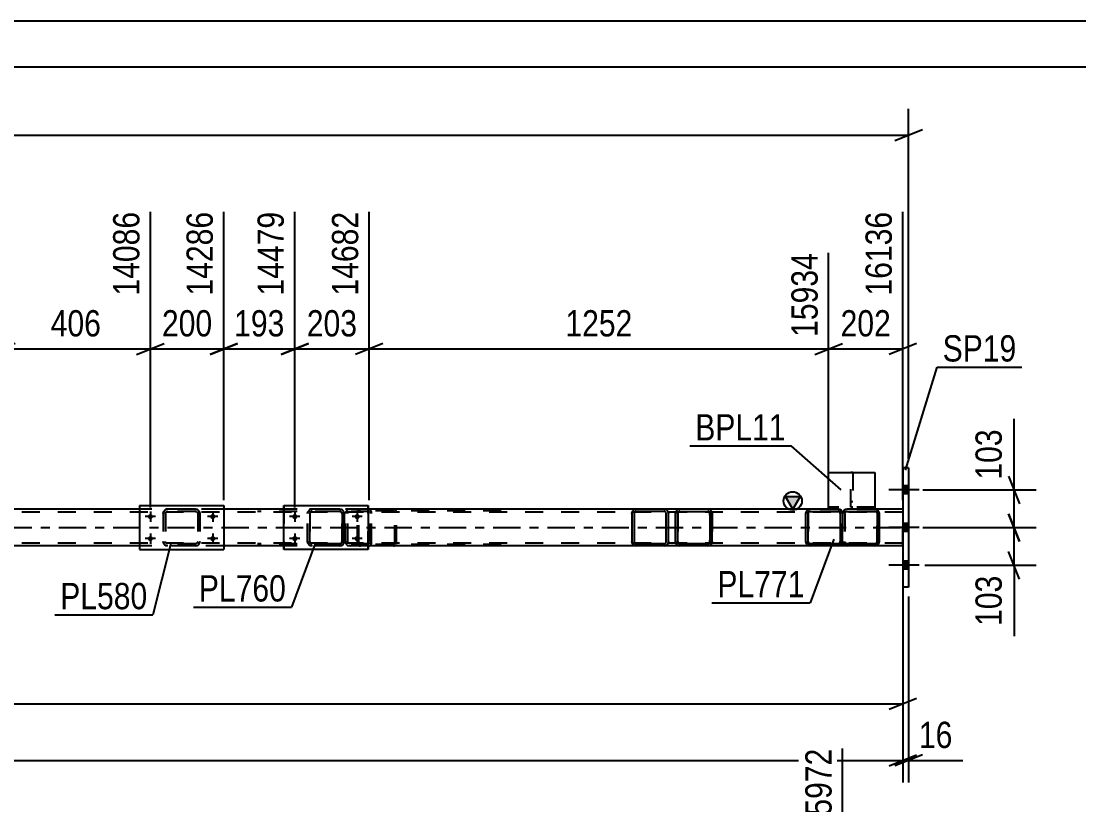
# Model space of a CAD drawing. Header units: millimetres. Extents: x -85 to 756, y -444 to 150.
# Drawn here: x 549.3 to 664.6, y 64.4 to 149.8 of the extents above; entities that cross this region are included whole.
import ezdxf

# ---------------------------------------------------------------- set-up
doc = ezdxf.new("R2010")
doc.units = ezdxf.units.MM
doc.linetypes.add('DXK_LINE_DOT2', pattern=[3.9198, 1.9599, -1.9599])
doc.linetypes.add('DXK_LINE_DOT3', pattern=[5.9187, 2.979, -0.9799, 0.9799, -0.9799])
doc.styles.add('Arial Narrow', font='ARIALN.TTF', dxfattribs={"height": 0.2})

# ---------------------------------------------------------------- blocks, each defined once
blk = doc.blocks.new('Unknown-814409655-1133')
at = {"color": 5, "linetype": 'Continuous'}
for p, q in [((756.25, 149.79), (-84.75, 149.79)), ((751.25, 144.79), (-79.75, 144.79))]:
    blk.add_line(p, q, dxfattribs=at)
blk = doc.blocks.new('Part-814409655-2564 - 2513')
at = {"color": 7, "linetype": 'DXK_LINE_DOT2'}
for p, q in [((564.83, 96.15), (564.87, 96.33)), ((564.87, 96.33), (564.83, 96.15)), ((564.83, 96.15), (564.83, 93.11)), ((565.07, 96.15), (565.09, 96.24)), ((565.07, 96.15), (565.07, 93.11)), ((565.09, 96.24), (565.14, 96.32)), ((565.13, 96.59), (565.31, 96.63)), ((565.31, 96.63), (565.13, 96.59)), ((565.14, 96.32), (565.22, 96.37)), ((565.22, 96.37), (565.31, 96.39)), ((568.35, 96.63), (565.31, 96.63)), ((568.35, 96.39), (565.31, 96.39)), ((568.35, 96.63), (568.54, 96.59)), ((568.54, 96.59), (568.35, 96.63)), ((568.35, 96.39), (568.44, 96.37)), ((568.44, 96.37), (568.52, 96.32)), ((568.52, 96.32), (568.57, 96.24)), ((568.57, 96.24), (568.59, 96.15)), ((568.59, 96.15), (568.59, 93.11)), ((568.79, 96.33), (568.83, 96.15)), ((568.83, 96.15), (568.79, 96.33)), ((568.83, 96.15), (568.83, 93.11)), ((564.87, 92.93), (564.83, 93.11)), ((564.83, 93.11), (564.87, 92.93)), ((565.09, 93.02), (565.07, 93.11)), ((565.14, 92.94), (565.09, 93.02)), ((565.31, 92.63), (565.13, 92.67)), ((565.13, 92.67), (565.31, 92.63)), ((565.22, 92.89), (565.14, 92.94)), ((565.31, 92.87), (565.22, 92.89)), ((568.35, 92.87), (565.31, 92.87)), ((568.35, 92.63), (565.31, 92.63)), ((568.44, 92.89), (568.35, 92.87)), ((568.54, 92.67), (568.35, 92.63)), ((568.35, 92.63), (568.54, 92.67)), ((568.52, 92.94), (568.44, 92.89)), ((568.57, 93.02), (568.52, 92.94)), ((568.59, 93.11), (568.57, 93.02)), ((568.83, 93.11), (568.79, 92.93)), ((568.79, 92.93), (568.83, 93.11))]:
    blk.add_line(p, q, dxfattribs=at)
at = {"color": 7, "linetype": 'DXK_LINE_DOT3'}
blk.add_line((566.83, 94.63), (566.83, 94.63), dxfattribs=at)
at = {"color": 7, "linetype": 'DXK_LINE_DOT2'}
for centre, start, end in [((565.31, 96.15), 112.5, 157.5), ((565.31, 96.15), 112.5, 157.5), ((568.35, 96.15), 22.5, 67.5), ((568.35, 96.15), 22.5, 67.5), ((565.31, 93.11), 202.5, 247.5), ((565.31, 93.11), 202.5, 247.5), ((568.35, 93.11), 292.5, 337.5), ((568.35, 93.11), 292.5, 337.5)]:
    blk.add_arc(centre, 0.48, start, end, dxfattribs=at)
blk = doc.blocks.new('Bolt-814409655-2519 - 2513')
at = {"linetype": 'Continuous'}
for points in [[(563.43, 95.55, -1), (563.43, 96.11, -1)], [(570.23, 95.55, -1), (570.23, 96.11, -1)], [(563.43, 93.15, -1), (563.43, 93.71, -1)], [(570.23, 93.15, -1), (570.23, 93.71, -1)]]:
    blk.add_hatch(color=1, dxfattribs=at).paths.add_polyline_path(points)
at = {"color": 1, "linetype": 'Continuous'}
for p, q in [((563.99, 95.83), (562.87, 95.83)), ((563.43, 96.39), (563.43, 95.27)), ((570.79, 95.83), (569.67, 95.83)), ((570.23, 96.39), (570.23, 95.27)), ((563.99, 93.43), (562.87, 93.43)), ((563.43, 93.99), (563.43, 92.87)), ((570.79, 93.43), (569.67, 93.43)), ((570.23, 93.99), (570.23, 92.87))]:
    blk.add_line(p, q, dxfattribs=at)
blk = doc.blocks.new('Bolt-814409655-2521 - 2513')
at = {"linetype": 'Continuous'}
for points in [[(578.89, 95.83), (578.9, 95.89), (578.91, 95.94), (578.94, 95.99), (578.98, 96.04), (579.03, 96.07), (579.08, 96.1), (579.14, 96.11), (579.2, 96.11), (579.26, 96.1), (579.31, 96.07), (579.36, 96.04), (579.4, 95.99), (579.43, 95.94), (579.44, 95.89), (579.45, 95.83), (579.44, 95.77), (579.43, 95.72), (579.4, 95.66), (579.36, 95.62), (579.31, 95.59), (579.26, 95.56), (579.2, 95.55), (579.14, 95.55), (579.08, 95.56), (579.03, 95.59), (578.98, 95.62), (578.94, 95.66), (578.91, 95.72), (578.9, 95.77)], [(585.69, 95.83), (585.7, 95.89), (585.71, 95.94), (585.74, 95.99), (585.78, 96.04), (585.83, 96.07), (585.88, 96.1), (585.94, 96.11), (586, 96.11), (586.06, 96.1), (586.11, 96.07), (586.16, 96.04), (586.2, 95.99), (586.23, 95.94), (586.24, 95.89), (586.25, 95.83), (586.24, 95.77), (586.23, 95.72), (586.2, 95.66), (586.16, 95.62), (586.11, 95.59), (586.06, 95.56), (586, 95.55), (585.94, 95.55), (585.88, 95.56), (585.83, 95.59), (585.78, 95.62), (585.74, 95.66), (585.71, 95.72), (585.7, 95.77)], [(578.89, 93.43), (578.9, 93.49), (578.91, 93.54), (578.94, 93.59), (578.98, 93.64), (579.03, 93.67), (579.08, 93.7), (579.14, 93.71), (579.2, 93.71), (579.26, 93.7), (579.31, 93.67), (579.36, 93.64), (579.4, 93.59), (579.43, 93.54), (579.44, 93.49), (579.45, 93.43), (579.44, 93.37), (579.43, 93.32), (579.4, 93.26), (579.36, 93.22), (579.31, 93.19), (579.26, 93.16), (579.2, 93.15), (579.14, 93.15), (579.08, 93.16), (579.03, 93.19), (578.98, 93.22), (578.94, 93.26), (578.91, 93.32), (578.9, 93.37)], [(585.69, 93.43), (585.7, 93.49), (585.71, 93.54), (585.74, 93.59), (585.78, 93.64), (585.83, 93.67), (585.88, 93.7), (585.94, 93.71), (586, 93.71), (586.06, 93.7), (586.11, 93.67), (586.16, 93.64), (586.2, 93.59), (586.23, 93.54), (586.24, 93.49), (586.25, 93.43), (586.24, 93.37), (586.23, 93.32), (586.2, 93.26), (586.16, 93.22), (586.11, 93.19), (586.06, 93.16), (586, 93.15), (585.94, 93.15), (585.88, 93.16), (585.83, 93.19), (585.78, 93.22), (585.74, 93.26), (585.71, 93.32), (585.7, 93.37)]]:
    blk.add_hatch(color=1, dxfattribs=at).paths.add_polyline_path(points)
at = {"color": 1, "linetype": 'Continuous'}
for p, q in [((579.73, 95.83), (578.61, 95.83)), ((579.17, 96.39), (579.17, 95.27)), ((586.53, 95.83), (585.41, 95.83)), ((585.97, 96.39), (585.97, 95.27)), ((579.73, 93.43), (578.61, 93.43)), ((579.17, 93.99), (579.17, 92.87)), ((586.53, 93.43), (585.41, 93.43)), ((585.97, 93.99), (585.97, 92.87))]:
    blk.add_line(p, q, dxfattribs=at)
blk = doc.blocks.new('Part-814409655-2614 - 2513')
at = {"color": 2, "linetype": 'Continuous'}
for p, q in [((635.13, 92.87), (635.13, 96.39)), ((635.13, 96.39), (635.13, 96.39)), ((635.13, 96.39), (642.65, 96.39)), ((642.65, 96.39), (642.65, 92.87)), ((635.13, 92.87), (635.13, 92.87)), ((642.65, 92.87), (635.13, 92.87))]:
    blk.add_line(p, q, dxfattribs=at)
at = {"color": 7, "linetype": 'DXK_LINE_DOT2'}
for p, q in [((635.13, 96.39), (635.13, 92.87)), ((635.13, 96.39), (635.13, 96.39)), ((642.65, 92.87), (642.65, 96.39)), ((635.13, 92.87), (635.13, 92.87))]:
    blk.add_line(p, q, dxfattribs=at)
blk = doc.blocks.new('Part-814409655-2558 - 2513')
at = {"color": 2, "linetype": 'Continuous'}
for p, q in [((615.95, 96.33), (615.91, 96.15)), ((615.91, 96.15), (615.91, 93.11)), ((616.17, 96.24), (616.15, 96.15)), ((616.15, 96.15), (616.15, 93.11)), ((616.22, 96.32), (616.17, 96.24)), ((616.39, 96.63), (616.21, 96.59)), ((616.3, 96.37), (616.22, 96.32)), ((616.39, 96.39), (616.3, 96.37)), ((619.43, 96.63), (616.39, 96.63)), ((619.43, 96.39), (616.39, 96.39)), ((619.62, 96.59), (619.43, 96.63)), ((619.52, 96.37), (619.43, 96.39)), ((619.6, 96.32), (619.52, 96.37)), ((619.65, 96.24), (619.6, 96.32)), ((619.67, 96.15), (619.65, 96.24)), ((619.67, 93.11), (619.67, 96.15)), ((619.91, 96.15), (619.88, 96.33)), ((619.91, 93.11), (619.91, 96.15)), ((615.91, 93.11), (615.95, 92.93)), ((616.15, 93.11), (616.17, 93.02)), ((616.17, 93.02), (616.22, 92.94)), ((616.21, 92.67), (616.39, 92.63)), ((616.22, 92.94), (616.3, 92.89)), ((616.3, 92.89), (616.39, 92.87)), ((619.43, 92.87), (616.39, 92.87)), ((619.43, 92.63), (616.39, 92.63)), ((619.43, 92.87), (619.52, 92.89)), ((619.43, 92.63), (619.62, 92.67)), ((619.52, 92.89), (619.6, 92.94)), ((619.6, 92.94), (619.65, 93.02)), ((619.65, 93.02), (619.67, 93.11)), ((619.88, 92.93), (619.91, 93.11))]:
    blk.add_line(p, q, dxfattribs=at)
at = {"color": 7, "linetype": 'DXK_LINE_DOT2'}
for p, q in [((615.91, 96.15), (615.95, 96.33)), ((616.21, 96.59), (616.39, 96.63)), ((619.43, 96.63), (619.62, 96.59)), ((619.88, 96.33), (619.91, 96.15)), ((615.95, 92.93), (615.91, 93.11)), ((616.39, 92.63), (616.21, 92.67)), ((619.62, 92.67), (619.43, 92.63)), ((619.91, 93.11), (619.88, 92.93))]:
    blk.add_line(p, q, dxfattribs=at)
at = {"color": 2, "linetype": 'Continuous'}
for centre, start, end in [((616.39, 96.15), 112.5, 157.5), ((619.43, 96.15), 22.5, 67.5), ((616.39, 93.11), 202.5, 247.5), ((619.43, 93.11), 292.5, 337.5)]:
    blk.add_arc(centre, 0.48, start, end, dxfattribs=at)
at = {"color": 7, "linetype": 'DXK_LINE_DOT2'}
for centre, start, end in [((616.39, 96.15), 112.5, 157.5), ((619.43, 96.15), 22.5, 67.5), ((616.39, 93.11), 202.5, 247.5), ((619.43, 93.11), 292.5, 337.5)]:
    blk.add_arc(centre, 0.48, start, end, dxfattribs=at)
blk = doc.blocks.new('Part-814409655-2563 - 2513')
at = {"color": 2, "linetype": 'Continuous'}
for p, q in [((562.23, 97.03), (562.23, 92.23)), ((562.23, 97.03), (571.43, 97.03)), ((571.43, 97.03), (571.43, 92.23)), ((562.23, 92.23), (571.43, 92.23))]:
    blk.add_line(p, q, dxfattribs=at)
blk = doc.blocks.new('Part-814409655-2599 - 2513')
at = {"linetype": 'Continuous'}
blk.add_hatch(color=2, dxfattribs=at).paths.add_polyline_path([(633.45, 96.63), (632.65, 98.03), (634.25, 98.03)])
at = {"color": 2, "linetype": 'Continuous'}
for p, q in [((633.45, 96.63), (632.65, 98.03)), ((632.65, 98.03), (634.25, 98.03)), ((634.25, 98.03), (633.45, 96.63)), ((562.23, 96.63), (547.17, 96.63)), ((577.97, 96.63), (571.43, 96.63)), ((616.39, 96.63), (587.17, 96.63)), ((621.16, 96.63), (619.43, 96.63)), ((635.37, 96.63), (624.2, 96.63)), ((645.45, 96.63), (642.41, 96.63)), ((562.23, 92.63), (547.17, 92.63)), ((577.97, 92.63), (571.43, 92.63)), ((616.39, 92.63), (587.17, 92.63)), ((621.16, 92.63), (619.43, 92.63)), ((635.37, 92.63), (624.2, 92.63)), ((639.37, 92.63), (638.41, 92.63)), ((645.45, 92.63), (642.41, 92.63))]:
    blk.add_line(p, q, dxfattribs=at)
at = {"color": 7, "linetype": 'DXK_LINE_DOT2'}
for p, q in [((645.45, 96.31), (44.43, 96.31)), ((645.45, 96.63), (54.51, 96.63)), ((571.43, 96.63), (562.23, 96.63)), ((587.17, 96.63), (577.97, 96.63)), ((619.43, 96.63), (616.39, 96.63)), ((624.2, 96.63), (621.16, 96.63)), ((642.41, 96.63), (635.37, 96.63)), ((645.45, 92.63), (645.45, 96.63)), ((645.45, 92.95), (44.43, 92.95)), ((571.43, 92.63), (562.23, 92.63)), ((587.17, 92.63), (577.97, 92.63)), ((619.43, 92.63), (616.39, 92.63)), ((624.2, 92.63), (621.16, 92.63)), ((638.41, 92.63), (635.37, 92.63)), ((642.41, 92.63), (639.37, 92.63))]:
    blk.add_line(p, q, dxfattribs=at)
at = {"color": 7, "linetype": 'DXK_LINE_DOT3'}
blk.add_line((44.43, 94.63), (645.45, 94.63), dxfattribs=at)
at = {"color": 2, "linetype": 'Continuous'}
blk.add_circle((633.45, 97.53), 1, dxfattribs=at)
blk = doc.blocks.new('Part-814409655-2615 - 2513')
at = {"color": 2, "linetype": 'Continuous'}
for p, q in [((634.88, 96.15), (634.92, 96.33)), ((634.88, 96.15), (634.89, 96.15)), ((634.88, 93.11), (634.88, 96.15)), ((634.93, 96.33), (634.89, 96.15)), ((634.89, 93.11), (634.89, 96.15)), ((635.18, 96.59), (635.36, 96.63)), ((635.18, 96.59), (635.19, 96.59)), ((635.37, 96.63), (635.19, 96.59)), ((638.41, 96.63), (635.36, 96.63)), ((638.59, 96.59), (638.41, 96.63)), ((634.89, 93.11), (634.88, 93.11)), ((634.92, 92.93), (634.88, 93.11)), ((634.89, 93.11), (634.93, 92.93)), ((635.18, 92.67), (635.19, 92.67)), ((635.36, 92.63), (635.18, 92.67)), ((635.19, 92.67), (635.37, 92.63)), ((638.41, 92.63), (635.36, 92.63)), ((638.41, 92.63), (638.59, 92.67))]:
    blk.add_line(p, q, dxfattribs=at)
at = {"color": 7, "linetype": 'DXK_LINE_DOT2'}
for p, q in [((635.14, 96.24), (635.12, 96.15)), ((635.13, 96.15), (635.12, 96.15)), ((635.12, 96.15), (635.12, 93.11)), ((635.13, 96.15), (635.15, 96.24)), ((635.13, 93.11), (635.13, 96.15)), ((635.2, 96.32), (635.14, 96.24)), ((635.15, 96.24), (635.2, 96.32)), ((635.2, 96.32), (635.28, 96.37)), ((635.27, 96.37), (635.2, 96.32)), ((635.36, 96.39), (635.27, 96.37)), ((635.28, 96.37), (635.37, 96.39)), ((638.41, 96.39), (635.36, 96.39)), ((638.4, 96.63), (638.59, 96.59)), ((638.5, 96.37), (638.4, 96.39)), ((638.41, 96.39), (638.5, 96.37)), ((638.5, 96.37), (638.5, 96.37)), ((638.5, 96.37), (638.58, 96.32)), ((638.57, 96.32), (638.5, 96.37)), ((638.63, 96.24), (638.57, 96.32)), ((638.58, 96.32), (638.63, 96.24)), ((638.63, 96.24), (638.65, 96.15)), ((638.64, 96.15), (638.63, 96.24)), ((638.65, 96.15), (638.64, 96.15)), ((638.64, 96.15), (638.64, 93.11)), ((638.65, 93.11), (638.65, 96.15)), ((638.85, 96.33), (638.88, 96.15)), ((638.89, 96.15), (638.85, 96.33)), ((638.89, 96.15), (638.88, 96.15)), ((638.88, 96.15), (638.88, 93.11)), ((638.89, 93.11), (638.89, 96.15)), ((635.12, 93.11), (635.13, 93.11)), ((635.12, 93.11), (635.14, 93.02)), ((635.15, 93.02), (635.13, 93.11)), ((635.14, 93.02), (635.2, 92.94)), ((635.2, 92.94), (635.15, 93.02)), ((635.28, 92.89), (635.2, 92.94)), ((635.2, 92.94), (635.27, 92.89)), ((635.27, 92.89), (635.36, 92.87)), ((635.37, 92.87), (635.28, 92.89)), ((638.41, 92.87), (635.36, 92.87)), ((638.4, 92.87), (638.5, 92.89)), ((638.59, 92.67), (638.4, 92.63)), ((638.5, 92.89), (638.41, 92.87)), ((638.58, 92.94), (638.5, 92.89)), ((638.5, 92.89), (638.57, 92.94)), ((638.5, 92.89), (638.5, 92.89)), ((638.57, 92.94), (638.63, 93.02)), ((638.63, 93.02), (638.58, 92.94)), ((638.65, 93.11), (638.63, 93.02)), ((638.63, 93.02), (638.64, 93.11)), ((638.64, 93.11), (638.65, 93.11)), ((638.88, 93.11), (638.85, 92.93)), ((638.85, 92.93), (638.89, 93.11)), ((638.88, 93.11), (638.89, 93.11))]:
    blk.add_line(p, q, dxfattribs=at)
at = {"color": 7, "linetype": 'DXK_LINE_DOT3'}
blk.add_line((636.89, 94.63), (636.88, 94.63), dxfattribs=at)
at = {"color": 2, "linetype": 'Continuous'}
for centre, start, end in [((635.36, 96.15), 112.5, 157.5), ((635.37, 96.15), 112.5, 157.5), ((638.41, 96.15), 30.5989, 67.5), ((635.36, 93.11), 202.5, 247.5), ((635.37, 93.11), 202.5, 247.5), ((638.41, 93.11), 292.5, 329.4011)]:
    blk.add_arc(centre, 0.48, start, end, dxfattribs=at)
at = {"color": 7, "linetype": 'DXK_LINE_DOT2'}
for centre, start, end in [((638.4, 96.15), 22.5, 67.5), ((638.41, 96.15), 22.5, 30.5989), ((638.4, 93.11), 292.5, 337.5), ((638.41, 93.11), 329.4011, 337.5)]:
    blk.add_arc(centre, 0.48, start, end, dxfattribs=at)
blk = doc.blocks.new('Bolt-814409655-2634 - 2513')
at = {"linetype": 'Continuous'}
for points in [[(646.09, 98.29), (646.09, 99.17), (645.45, 99.17), (645.45, 98.29)], [(646.09, 98.29), (646.09, 99.17), (645.45, 99.17), (645.45, 98.29)], [(646.09, 98.29), (646.09, 99.17), (645.45, 99.17), (645.45, 98.29)], [(646.09, 94.19), (646.09, 95.07), (645.45, 95.07), (645.45, 94.19)], [(646.09, 94.19), (646.09, 95.07), (645.45, 95.07), (645.45, 94.19)], [(646.09, 90.09), (646.09, 90.97), (645.45, 90.97), (645.45, 90.09)], [(646.09, 90.09), (646.09, 90.97), (645.45, 90.97), (645.45, 90.09)], [(646.09, 90.09), (646.09, 90.97), (645.45, 90.97), (645.45, 90.09)]]:
    blk.add_hatch(color=1, dxfattribs=at).paths.add_polyline_path(points)
at = {"color": 1, "linetype": 'Continuous'}
for p, q in [((646.09, 99.17), (645.45, 99.17)), ((646.09, 99.17), (645.45, 99.17)), ((646.09, 99.17), (645.45, 99.17)), ((647.25, 98.73), (643.93, 98.73)), ((647.25, 98.73), (643.93, 98.73)), ((647.25, 98.73), (643.93, 98.73)), ((646.09, 98.29), (645.45, 98.29)), ((646.09, 98.29), (645.45, 98.29)), ((646.09, 98.29), (645.45, 98.29)), ((647.25, 94.63), (643.93, 94.63)), ((647.25, 94.63), (643.93, 94.63)), ((646.09, 95.07), (645.45, 95.07)), ((646.09, 95.07), (645.45, 95.07)), ((646.09, 94.19), (645.45, 94.19)), ((646.09, 94.19), (645.45, 94.19)), ((647.25, 90.53), (643.93, 90.53)), ((647.25, 90.53), (643.93, 90.53)), ((647.25, 90.53), (643.93, 90.53)), ((646.09, 90.97), (645.45, 90.97)), ((646.09, 90.97), (645.45, 90.97)), ((646.09, 90.97), (645.45, 90.97)), ((646.09, 90.09), (645.45, 90.09)), ((646.09, 90.09), (645.45, 90.09)), ((646.09, 90.09), (645.45, 90.09))]:
    blk.add_line(p, q, dxfattribs=at)
blk = doc.blocks.new('Part-814409655-2673 - 2513')
at = {"color": 7, "linetype": 'DXK_LINE_DOT2'}
for p, q in [((587.28, 96.63), (575.12, 96.63)), ((587.28, 96.39), (575.12, 96.39)), ((584.71, 96.28), (584.69, 96.15)), ((584.69, 93.11), (584.69, 96.15)), ((584.72, 96.33), (584.71, 96.28)), ((584.94, 96.15), (584.96, 96.24)), ((584.94, 93.11), (584.94, 96.15)), ((584.96, 96.24), (585.01, 96.32)), ((585.19, 96.63), (585, 96.59)), ((585.01, 96.32), (585.09, 96.37)), ((585.09, 96.37), (585.19, 96.39)), ((586, 96.63), (586, 96.39)), ((587.38, 96.59), (587.28, 96.63)), ((587.28, 96.39), (587.33, 96.37)), ((587.33, 96.37), (587.38, 96.32)), ((587.47, 96.49), (587.38, 96.59)), ((587.38, 96.32), (587.41, 96.24)), ((587.41, 96.24), (587.42, 96.15)), ((587.42, 93.11), (587.42, 96.15)), ((587.53, 96.33), (587.47, 96.49)), ((587.55, 96.15), (587.53, 96.33)), ((587.55, 93.11), (587.55, 96.15)), ((587.28, 92.87), (575.12, 92.87)), ((587.28, 92.63), (575.12, 92.63)), ((584.69, 93.11), (584.7, 93.04)), ((584.7, 93.04), (584.72, 92.93)), ((584.96, 93.02), (584.94, 93.11)), ((585.01, 92.94), (584.96, 93.02)), ((585, 92.67), (585.19, 92.63)), ((585.09, 92.89), (585.01, 92.94)), ((585.19, 92.87), (585.09, 92.89)), ((586, 92.63), (586, 92.87)), ((587.33, 92.89), (587.28, 92.87)), ((587.28, 92.63), (587.38, 92.67)), ((587.38, 92.94), (587.33, 92.89)), ((587.41, 93.02), (587.38, 92.94)), ((587.38, 92.67), (587.47, 92.77)), ((587.42, 93.11), (587.41, 93.02)), ((587.47, 92.77), (587.48, 92.8)), ((587.48, 92.8), (587.53, 92.93)), ((587.53, 92.93), (587.55, 93.11))]:
    blk.add_line(p, q, dxfattribs=at)
for centre, start, end in [((585.17, 96.13), 111.1941, 156.1506), ((585.17, 93.12), 203.8494, 248.8059)]:
    blk.add_arc(centre, 0.492, start, end, dxfattribs=at)
blk = doc.blocks.new('Part-814409655-2722 - 2513')
at = {"color": 2, "linetype": 'Continuous'}
for p, q in [((646.09, 101.13), (645.45, 101.13)), ((645.45, 101.13), (645.45, 88.13)), ((646.09, 101.13), (646.09, 88.13)), ((646.09, 88.13), (645.45, 88.13))]:
    blk.add_line(p, q, dxfattribs=at)
blk = doc.blocks.new('Part-814409655-2884 - 2513')
at = {"color": 2, "linetype": 'Continuous'}
for p, q in [((637.37, 96.63), (637.37, 100.63)), ((637.37, 100.63), (642.41, 100.63)), ((642.41, 100.63), (642.41, 96.63)), ((642.41, 96.63), (642.41, 96.63))]:
    blk.add_line(p, q, dxfattribs=at)
at = {"color": 7, "linetype": 'DXK_LINE_DOT2'}
for p, q in [((642.41, 96.87), (637.37, 96.87)), ((642.41, 96.87), (637.37, 96.87)), ((637.37, 96.87), (637.37, 96.87)), ((637.37, 96.87), (637.37, 96.85)), ((642.41, 96.87), (642.41, 96.87)), ((642.41, 96.87), (642.41, 96.65)), ((637.37, 96.85), (637.37, 96.65)), ((637.37, 96.63), (637.37, 96.65)), ((642.41, 96.63), (637.37, 96.63)), ((642.41, 96.63), (637.37, 96.63)), ((637.37, 96.63), (637.37, 96.63)), ((642.41, 96.63), (642.41, 96.65))]:
    blk.add_line(p, q, dxfattribs=at)
blk = doc.blocks.new('Part-814409655-16062 - 2513')
at = {"color": 2, "linetype": 'Continuous'}
for p, q in [((620.67, 96.15), (620.71, 96.33)), ((620.67, 96.15), (620.68, 96.15)), ((620.67, 93.11), (620.67, 96.15)), ((620.71, 96.33), (620.68, 96.15)), ((620.68, 93.11), (620.68, 96.15)), ((620.92, 96.15), (620.93, 96.24)), ((620.92, 93.11), (620.92, 96.15)), ((620.93, 96.24), (620.99, 96.32)), ((620.97, 96.59), (621.15, 96.63)), ((621.16, 96.63), (620.97, 96.59)), ((620.97, 96.59), (620.97, 96.59)), ((620.99, 96.32), (621.06, 96.37)), ((621.06, 96.37), (621.16, 96.39)), ((624.2, 96.63), (621.15, 96.63)), ((621.16, 96.39), (624.2, 96.39)), ((624.28, 96.37), (624.19, 96.39)), ((624.38, 96.59), (624.2, 96.63)), ((624.2, 96.39), (624.29, 96.37)), ((624.28, 96.37), (624.29, 96.37)), ((624.36, 96.32), (624.28, 96.37)), ((624.29, 96.37), (624.37, 96.32)), ((624.41, 96.24), (624.36, 96.32)), ((624.37, 96.32), (624.42, 96.24)), ((624.43, 96.15), (624.41, 96.24)), ((624.42, 96.24), (624.44, 96.15)), ((624.43, 96.15), (624.44, 96.15)), ((624.43, 95.99), (624.43, 96.15)), ((624.43, 95.99), (624.43, 93.27)), ((624.44, 93.11), (624.44, 96.15)), ((624.68, 96.15), (624.64, 96.33)), ((624.68, 93.11), (624.68, 96.15)), ((620.68, 93.11), (620.67, 93.11)), ((620.71, 92.93), (620.67, 93.11)), ((620.68, 93.11), (620.71, 92.93)), ((620.93, 93.02), (620.92, 93.11)), ((620.99, 92.94), (620.93, 93.02)), ((620.97, 92.67), (620.97, 92.67)), ((621.15, 92.63), (620.97, 92.67)), ((620.97, 92.67), (621.16, 92.63)), ((621.06, 92.89), (620.99, 92.94)), ((621.16, 92.87), (621.06, 92.89)), ((624.2, 92.63), (621.15, 92.63)), ((624.2, 92.87), (621.16, 92.87)), ((624.19, 92.87), (624.28, 92.89)), ((624.29, 92.89), (624.2, 92.87)), ((624.2, 92.63), (624.38, 92.67)), ((624.28, 92.89), (624.36, 92.94)), ((624.28, 92.89), (624.29, 92.89)), ((624.37, 92.94), (624.29, 92.89)), ((624.36, 92.94), (624.41, 93.02)), ((624.42, 93.02), (624.37, 92.94)), ((624.41, 93.02), (624.43, 93.11)), ((624.44, 93.11), (624.42, 93.02)), ((624.43, 93.11), (624.43, 93.26)), ((624.43, 93.11), (624.44, 93.11)), ((624.64, 92.93), (624.68, 93.11))]:
    blk.add_line(p, q, dxfattribs=at)
at = {"color": 7, "linetype": 'DXK_LINE_DOT2'}
for p, q in [((620.93, 96.24), (620.91, 96.15)), ((620.92, 96.15), (620.91, 96.15)), ((620.91, 96.15), (620.91, 93.11)), ((620.98, 96.32), (620.93, 96.24)), ((621.06, 96.37), (620.98, 96.32)), ((621.15, 96.39), (621.06, 96.37)), ((621.15, 96.39), (621.16, 96.39)), ((621.16, 96.39), (621.15, 96.39)), ((624.19, 96.63), (624.37, 96.59)), ((624.43, 95.99), (624.43, 95.99)), ((624.63, 96.33), (624.67, 96.15)), ((624.68, 96.15), (624.67, 96.15)), ((624.67, 96.15), (624.67, 93.11)), ((620.91, 93.11), (620.92, 93.11)), ((620.91, 93.11), (620.93, 93.02)), ((620.93, 93.02), (620.98, 92.94)), ((620.98, 92.94), (621.06, 92.89)), ((621.06, 92.89), (621.15, 92.87)), ((621.15, 92.87), (621.16, 92.87)), ((621.16, 92.87), (621.15, 92.87)), ((624.37, 92.67), (624.19, 92.63)), ((624.43, 93.26), (624.43, 93.27)), ((624.67, 93.11), (624.63, 92.93)), ((624.67, 93.11), (624.68, 93.11))]:
    blk.add_line(p, q, dxfattribs=at)
at = {"color": 2, "linetype": 'Continuous'}
for centre, start, end in [((621.15, 96.15), 112.5, 157.5), ((621.16, 96.15), 112.5, 157.5), ((624.2, 96.15), 22.5, 67.5), ((621.15, 93.11), 202.5, 247.5), ((621.16, 93.11), 202.5, 247.5), ((624.2, 93.11), 292.5, 337.5)]:
    blk.add_arc(centre, 0.48, start, end, dxfattribs=at)
at = {"color": 7, "linetype": 'DXK_LINE_DOT2'}
for centre, start, end in [((624.19, 96.15), 22.5, 67.5), ((624.19, 93.11), 292.5, 337.5)]:
    blk.add_arc(centre, 0.48, start, end, dxfattribs=at)
blk = doc.blocks.new('Part-814409655-2815 - 2513')
at = {"color": 7, "linetype": 'DXK_LINE_DOT2'}
for p, q in [((586.03, 96.43), (586, 96.31)), ((586, 92.95), (586, 96.31)), ((586.17, 96.31), (586.19, 96.37)), ((586.17, 92.95), (586.17, 96.31)), ((586.19, 96.37), (586.22, 96.42)), ((586.34, 96.63), (586.21, 96.6)), ((586.22, 96.42), (586.28, 96.46)), ((586.28, 96.46), (586.34, 96.47)), ((601.67, 96.63), (586.34, 96.63)), ((601.67, 96.47), (586.34, 96.47)), ((590.05, 96.6), (589.92, 96.63)), ((589.92, 96.47), (589.99, 96.46)), ((589.99, 96.46), (590.01, 96.44)), ((590.01, 96.44), (590.04, 96.42)), ((590.04, 96.42), (590.08, 96.37)), ((590.08, 96.37), (590.09, 96.31)), ((590.09, 92.95), (590.09, 96.31)), ((590.26, 96.31), (590.24, 96.43)), ((590.26, 92.95), (590.26, 96.31)), ((586, 92.95), (586.03, 92.83)), ((586.19, 92.89), (586.17, 92.95)), ((586.22, 92.84), (586.19, 92.89)), ((586.21, 92.65), (586.34, 92.63)), ((586.28, 92.8), (586.22, 92.84)), ((586.34, 92.79), (586.28, 92.8)), ((601.67, 92.79), (586.34, 92.79)), ((601.67, 92.63), (586.34, 92.63)), ((589.92, 92.79), (589.99, 92.8)), ((589.92, 92.63), (590.05, 92.65)), ((589.99, 92.8), (590.01, 92.82)), ((590.01, 92.82), (590.04, 92.84)), ((590.08, 92.89), (590.04, 92.84)), ((590.09, 92.95), (590.08, 92.89)), ((590.24, 92.83), (590.26, 92.95))]:
    blk.add_line(p, q, dxfattribs=at)
for centre, start, end in [((586.33, 96.3), 110.7583, 155.68), ((589.93, 96.3), 24.32, 69.2417), ((586.33, 92.96), 204.32, 249.2417)]:
    blk.add_arc(centre, 0.331, start, end, dxfattribs=at)
blk = doc.blocks.new('Part-814409655-2870 - 2513')
at = {"color": 7, "linetype": 'DXK_LINE_DOT2'}
for p, q in [((580.57, 96.15), (580.6, 96.33)), ((580.61, 96.33), (580.57, 96.15)), ((580.57, 93.11), (580.57, 96.15)), ((580.57, 96.15), (580.57, 96.15)), ((580.57, 93.11), (580.57, 96.15)), ((580.81, 96.15), (580.83, 96.24)), ((580.82, 96.24), (580.81, 96.15)), ((580.81, 93.11), (580.81, 96.15)), ((580.81, 96.15), (580.81, 96.15)), ((580.81, 96.15), (580.81, 93.11)), ((580.88, 96.32), (580.82, 96.24)), ((580.83, 96.24), (580.88, 96.32)), ((580.86, 96.59), (581.05, 96.63)), ((580.86, 96.59), (580.87, 96.59)), ((581.05, 96.63), (580.87, 96.59)), ((580.88, 96.32), (580.96, 96.37)), ((580.95, 96.37), (580.88, 96.32)), ((581.05, 96.39), (580.95, 96.37)), ((580.96, 96.37), (581.05, 96.39)), ((584.09, 96.63), (581.05, 96.63)), ((584.09, 96.39), (581.05, 96.39)), ((584.09, 96.63), (584.27, 96.59)), ((584.27, 96.59), (584.09, 96.63)), ((584.09, 96.39), (584.18, 96.37)), ((584.18, 96.37), (584.09, 96.39)), ((584.18, 96.37), (584.18, 96.37)), ((584.18, 96.37), (584.26, 96.32)), ((584.25, 96.32), (584.18, 96.37)), ((584.31, 96.24), (584.25, 96.32)), ((584.26, 96.32), (584.31, 96.24)), ((584.31, 96.24), (584.33, 96.15)), ((584.33, 96.15), (584.31, 96.24)), ((584.33, 93.11), (584.33, 96.15)), ((584.33, 96.15), (584.33, 96.15)), ((584.33, 96.15), (584.33, 93.11)), ((584.53, 96.33), (584.57, 96.15)), ((584.57, 96.15), (584.53, 96.33)), ((584.57, 93.11), (584.57, 96.15)), ((584.57, 96.15), (584.57, 96.15)), ((584.57, 96.15), (584.57, 93.11)), ((580.57, 93.11), (580.57, 93.11)), ((580.6, 92.93), (580.57, 93.11)), ((580.57, 93.11), (580.61, 92.93)), ((580.81, 93.11), (580.81, 93.11)), ((580.83, 93.02), (580.81, 93.11)), ((580.81, 93.11), (580.82, 93.02)), ((580.82, 93.02), (580.88, 92.94)), ((580.88, 92.94), (580.83, 93.02)), ((580.86, 92.67), (580.87, 92.67)), ((581.05, 92.63), (580.86, 92.67)), ((580.87, 92.67), (581.05, 92.63)), ((580.96, 92.89), (580.88, 92.94)), ((580.88, 92.94), (580.95, 92.89)), ((580.95, 92.89), (581.05, 92.87)), ((581.05, 92.87), (580.96, 92.89)), ((584.09, 92.87), (581.05, 92.87)), ((584.09, 92.63), (581.05, 92.63)), ((584.18, 92.89), (584.09, 92.87)), ((584.09, 92.87), (584.18, 92.89)), ((584.27, 92.67), (584.09, 92.63)), ((584.09, 92.63), (584.27, 92.67)), ((584.26, 92.94), (584.18, 92.89)), ((584.18, 92.89), (584.25, 92.94)), ((584.18, 92.89), (584.18, 92.89)), ((584.25, 92.94), (584.31, 93.02)), ((584.31, 93.02), (584.26, 92.94)), ((584.33, 93.11), (584.31, 93.02)), ((584.31, 93.02), (584.33, 93.11)), ((584.33, 93.11), (584.33, 93.11)), ((584.57, 93.11), (584.53, 92.93)), ((584.53, 92.93), (584.57, 93.11)), ((584.57, 93.11), (584.57, 93.11))]:
    blk.add_line(p, q, dxfattribs=at)
for centre, start, end in [((581.05, 96.15), 112.5, 157.5), ((581.05, 96.15), 112.5, 157.5), ((584.09, 96.15), 22.5, 67.5), ((584.09, 96.15), 22.5, 67.5), ((581.05, 93.11), 202.5, 247.5), ((581.05, 93.11), 202.5, 247.5), ((584.09, 93.11), 292.5, 337.5), ((584.09, 93.11), 292.5, 337.5)]:
    blk.add_arc(centre, 0.48, start, end, dxfattribs=at)
blk = doc.blocks.new('Part-814409655-2875 - 2513')
at = {"color": 2, "linetype": 'Continuous'}
for p, q in [((577.97, 92.23), (577.97, 97.03)), ((577.97, 97.03), (577.97, 97.03)), ((577.97, 97.03), (587.17, 97.03)), ((587.17, 97.03), (587.17, 92.23)), ((577.97, 92.23), (577.97, 92.23)), ((587.17, 92.23), (577.97, 92.23))]:
    blk.add_line(p, q, dxfattribs=at)
at = {"color": 7, "linetype": 'DXK_LINE_DOT2'}
for p, q in [((577.97, 97.03), (577.97, 92.23)), ((577.97, 97.03), (577.97, 97.03)), ((587.17, 92.23), (587.17, 97.03)), ((577.97, 92.23), (577.97, 92.23))]:
    blk.add_line(p, q, dxfattribs=at)
blk = doc.blocks.new('Part-814409655-2885 - 2513')
at = {"color": 7, "linetype": 'DXK_LINE_DOT2'}
for p, q in [((639.77, 96.87), (639.77, 100.63)), ((640.01, 100.63), (639.77, 100.63)), ((640.01, 100.63), (640.01, 96.87)), ((639.77, 97.47), (640.01, 97.47)), ((640.01, 96.87), (639.77, 96.87)), ((639.77, 96.87), (640.01, 96.87))]:
    blk.add_line(p, q, dxfattribs=at)
blk = doc.blocks.new('Part-814409655-16060 - 2513')
at = {"color": 7, "linetype": 'DXK_LINE_DOT2'}
for p, q in [((638.89, 96.15), (638.93, 96.33)), ((638.93, 96.33), (638.89, 96.15)), ((638.89, 96.15), (638.89, 93.11)), ((639.13, 96.15), (639.15, 96.24)), ((639.13, 96.15), (639.13, 93.11)), ((639.15, 96.24), (639.2, 96.32)), ((639.18, 96.59), (639.37, 96.63)), ((639.2, 96.32), (639.28, 96.37)), ((639.28, 96.37), (639.37, 96.39)), ((642.41, 96.39), (639.37, 96.39)), ((642.41, 96.63), (642.59, 96.59)), ((642.41, 96.39), (642.5, 96.37)), ((642.5, 96.37), (642.58, 96.32)), ((642.58, 96.32), (642.63, 96.24)), ((642.63, 96.24), (642.65, 96.15)), ((642.65, 96.15), (642.65, 93.11)), ((642.85, 96.33), (642.89, 96.15)), ((638.93, 92.93), (638.89, 93.11)), ((638.89, 93.11), (638.93, 92.93)), ((639.15, 93.02), (639.13, 93.11)), ((639.2, 92.94), (639.15, 93.02)), ((639.37, 92.63), (639.18, 92.67)), ((639.28, 92.89), (639.2, 92.94)), ((639.37, 92.87), (639.28, 92.89)), ((642.41, 92.87), (639.37, 92.87)), ((642.5, 92.89), (642.41, 92.87)), ((642.59, 92.67), (642.41, 92.63)), ((642.58, 92.94), (642.5, 92.89)), ((642.63, 93.02), (642.58, 92.94)), ((642.65, 93.11), (642.63, 93.02)), ((642.89, 93.11), (642.85, 92.93))]:
    blk.add_line(p, q, dxfattribs=at)
at = {"color": 2, "linetype": 'Continuous'}
for p, q in [((639.37, 96.63), (639.18, 96.59)), ((642.41, 96.63), (639.37, 96.63)), ((642.59, 96.59), (642.41, 96.63)), ((642.89, 96.15), (642.85, 96.33)), ((642.89, 96.15), (642.89, 93.11)), ((639.18, 92.67), (639.37, 92.63)), ((642.41, 92.63), (639.37, 92.63)), ((642.41, 92.63), (642.59, 92.67)), ((642.85, 92.93), (642.89, 93.11))]:
    blk.add_line(p, q, dxfattribs=at)
at = {"color": 7, "linetype": 'DXK_LINE_DOT3'}
blk.add_line((640.89, 94.63), (640.89, 94.63), dxfattribs=at)
at = {"color": 7, "linetype": 'DXK_LINE_DOT2'}
for centre, start, end in [((639.37, 96.15), 112.5, 157.5), ((639.37, 96.15), 149.401, 157.5), ((642.41, 96.15), 22.5, 67.5), ((639.37, 93.11), 202.5, 247.5), ((639.37, 93.11), 202.5, 210.5988), ((642.41, 93.11), 292.5, 337.5)]:
    blk.add_arc(centre, 0.48, start, end, dxfattribs=at)
at = {"color": 2, "linetype": 'Continuous'}
for centre, start, end in [((639.37, 96.15), 112.5, 149.401), ((642.41, 96.15), 22.5, 67.5), ((639.37, 93.11), 210.5988, 247.5), ((642.41, 93.11), 292.5, 337.5)]:
    blk.add_arc(centre, 0.48, start, end, dxfattribs=at)
blk = doc.blocks.new('StraightDimension-814409655-26026 - 2513')
at = {"color": 7, "linetype": 'Continuous'}
for p, q in [((645.45, 97.63), (645.45, 129.04)), ((637.37, 100.07), (637.37, 124.54)), ((635.87, 113.5), (638.87, 114.7)), ((646.95, 114.7), (643.95, 113.5)), ((637.37, 114.1), (645.45, 114.1))]:
    blk.add_line(p, q, dxfattribs=at)
at = {"color": 0}
blk.add_wipeout([(644.75, 114.85), (644.75, 119.05), (638.07, 119.05), (638.07, 114.85)], dxfattribs=at)
at = {"color": 3, "style": 'Arial Narrow'}
blk.add_text('202', height=2.863, dxfattribs=at).set_placement((638.67, 115.45))
at = {"color": 0, "linetype": 'Continuous'}
blk.add_wipeout([(644.85, 129.64), (640.65, 129.64), (640.65, 119.3), (644.85, 119.3)], dxfattribs=at)
at = {"color": 3, "linetype": 'Continuous', "style": 'Arial Narrow'}
blk.add_text('16136', height=2.863, rotation=90.0002, dxfattribs=at).set_placement((644.25, 119.9))
blk = doc.blocks.new('StraightDimension-814409655-26028 - 2513')
at = {"color": 7, "linetype": 'Continuous'}
for p, q in [((579.17, 96.83), (579.17, 129.04)), ((587.28, 97.63), (587.28, 129.04)), ((577.67, 113.5), (580.67, 114.7)), ((588.78, 114.7), (585.78, 113.5)), ((579.17, 114.1), (587.28, 114.1))]:
    blk.add_line(p, q, dxfattribs=at)
at = {"color": 0}
blk.add_wipeout([(586.57, 114.85), (586.57, 119.05), (579.88, 119.05), (579.88, 114.85)], dxfattribs=at)
at = {"color": 3, "style": 'Arial Narrow'}
blk.add_text('203', height=2.863, dxfattribs=at).set_placement((580.48, 115.45))
at = {"color": 0, "linetype": 'Continuous'}
blk.add_wipeout([(586.68, 129.64), (582.48, 129.64), (582.48, 119.3), (586.68, 119.3)], dxfattribs=at)
at = {"color": 3, "linetype": 'Continuous', "style": 'Arial Narrow'}
blk.add_text('14682', height=2.863, rotation=90.0002, dxfattribs=at).set_placement((586.08, 119.9))
blk = doc.blocks.new('StraightDimension-814409655-26644 - 2513')
at = {"color": 7, "linetype": 'Continuous'}
for p, q in [((656.99, 96.13), (658.19, 93.13)), ((647.65, 94.63), (659.99, 94.63)), ((657.59, 90.53), (657.59, 94.63)), ((658.19, 89.03), (656.99, 92.03)), ((647.87, 90.53), (659.99, 90.53)), ((657.59, 90.53), (657.59, 82.79)), ((657.59, 90.53), (657.59, 82.79))]:
    blk.add_line(p, q, dxfattribs=at)
at = {"color": 0}
blk.add_wipeout([(656.84, 90), (652.64, 90), (652.64, 83.32), (656.84, 83.32)], dxfattribs=at)
at = {"color": 3, "style": 'Arial Narrow'}
blk.add_text('103', height=2.863, rotation=90.0002, dxfattribs=at).set_placement((656.24, 83.92))
blk = doc.blocks.new('StraightDimension-814409655-2954 - 2513')
at = {"color": 7, "linetype": 'Continuous'}
for p, q in [((645.45, 91.63), (645.45, 73.05)), ((79.29, 75.45), (645.45, 75.45)), ((643.95, 74.85), (646.95, 76.05))]:
    blk.add_line(p, q, dxfattribs=at)
blk = doc.blocks.new('StraightDimension-814409655-2959 - 2513')
at = {"color": 7, "linetype": 'Continuous'}
for p, q in [((646.09, 102.13), (646.09, 140.23)), ((6.91, 137.38), (646.09, 137.38)), ((644.59, 136.78), (647.59, 137.98))]:
    blk.add_line(p, q, dxfattribs=at)
blk = doc.blocks.new('StraightDimension-814409655-3033 - 2513')
at = {"color": 7, "linetype": 'Continuous'}
for p, q in [((645.45, 87.13), (645.45, 66.87)), ((7.55, 69.27), (645.45, 69.27)), ((643.95, 68.67), (646.95, 69.87))]:
    blk.add_line(p, q, dxfattribs=at)
blk = doc.blocks.new('StraightDimension-814409655-3043 - 2513')
at = {"color": 7, "linetype": 'Continuous'}
for p, q in [((645.45, 87.13), (645.45, 66.87)), ((646.09, 87.13), (646.09, 66.87)), ((643.95, 68.67), (646.95, 69.87)), ((647.59, 69.87), (644.59, 68.67)), ((645.45, 69.27), (646.09, 69.27)), ((646.09, 69.27), (651.99, 69.27)), ((646.09, 69.27), (651.99, 69.27))]:
    blk.add_line(p, q, dxfattribs=at)
at = {"color": 0}
blk.add_wipeout([(651.47, 70.02), (651.47, 74.22), (646.61, 74.22), (646.61, 70.02)], dxfattribs=at)
at = {"color": 3, "style": 'Arial Narrow'}
blk.add_text('16', height=2.863, dxfattribs=at).set_placement((647.21, 70.62))
blk = doc.blocks.new('StraightDimension-814409655-26027 - 2513')
at = {"color": 7, "linetype": 'Continuous'}
for p, q in [((587.28, 97.63), (587.28, 129.04)), ((637.37, 100.07), (637.37, 124.54)), ((588.78, 114.7), (585.78, 113.5)), ((635.87, 113.5), (638.87, 114.7)), ((587.28, 114.1), (637.37, 114.1))]:
    blk.add_line(p, q, dxfattribs=at)
at = {"color": 0}
blk.add_wipeout([(616.58, 114.85), (616.58, 119.05), (608.07, 119.05), (608.07, 114.85)], dxfattribs=at)
at = {"color": 3, "style": 'Arial Narrow'}
blk.add_text('1252', height=2.863, dxfattribs=at).set_placement((608.67, 115.45))
at = {"color": 0, "linetype": 'Continuous'}
blk.add_wipeout([(636.77, 125.14), (632.57, 125.14), (632.57, 114.8), (636.77, 114.8)], dxfattribs=at)
at = {"color": 3, "linetype": 'Continuous', "style": 'Arial Narrow'}
blk.add_text('15934', height=2.863, rotation=90.0002, dxfattribs=at).set_placement((636.17, 115.4))
blk = doc.blocks.new('StraightDimension-814409655-26029 - 2513')
at = {"color": 7, "linetype": 'Continuous'}
for p, q in [((571.43, 97.63), (571.43, 129.04)), ((579.17, 96.83), (579.17, 129.04)), ((569.93, 113.5), (572.93, 114.7)), ((580.67, 114.7), (577.67, 113.5)), ((571.43, 114.1), (579.17, 114.1))]:
    blk.add_line(p, q, dxfattribs=at)
at = {"color": 0}
blk.add_wipeout([(578.64, 114.85), (578.64, 119.05), (571.96, 119.05), (571.96, 114.85)], dxfattribs=at)
at = {"color": 3, "style": 'Arial Narrow'}
blk.add_text('193', height=2.863, dxfattribs=at).set_placement((572.56, 115.45))
at = {"color": 0, "linetype": 'Continuous'}
blk.add_wipeout([(578.57, 129.64), (574.37, 129.64), (574.37, 119.3), (578.57, 119.3)], dxfattribs=at)
at = {"color": 3, "linetype": 'Continuous', "style": 'Arial Narrow'}
blk.add_text('14479', height=2.863, rotation=90.0002, dxfattribs=at).set_placement((577.97, 119.9))
blk = doc.blocks.new('StraightDimension-814409655-26030 - 2513')
at = {"color": 7, "linetype": 'Continuous'}
for p, q in [((563.43, 96.83), (563.43, 129.04)), ((571.43, 97.63), (571.43, 129.04)), ((561.93, 113.5), (564.93, 114.7)), ((572.93, 114.7), (569.93, 113.5)), ((563.43, 114.1), (571.43, 114.1))]:
    blk.add_line(p, q, dxfattribs=at)
at = {"color": 0}
blk.add_wipeout([(570.77, 114.85), (570.77, 119.05), (564.09, 119.05), (564.09, 114.85)], dxfattribs=at)
at = {"color": 3, "style": 'Arial Narrow'}
blk.add_text('200', height=2.863, dxfattribs=at).set_placement((564.69, 115.45))
at = {"color": 0, "linetype": 'Continuous'}
blk.add_wipeout([(570.83, 129.64), (566.63, 129.64), (566.63, 119.3), (570.83, 119.3)], dxfattribs=at)
at = {"color": 3, "linetype": 'Continuous', "style": 'Arial Narrow'}
blk.add_text('14286', height=2.863, rotation=90.0002, dxfattribs=at).set_placement((570.23, 119.9))
blk = doc.blocks.new('StraightDimension-814409655-26031 - 2513')
at = {"color": 7, "linetype": 'Continuous'}
for p, q in [((547.17, 97.63), (547.17, 129.04)), ((563.43, 96.83), (563.43, 129.04)), ((548.67, 114.7), (545.67, 113.5)), ((561.93, 113.5), (564.93, 114.7)), ((547.17, 114.1), (563.43, 114.1))]:
    blk.add_line(p, q, dxfattribs=at)
at = {"color": 0}
blk.add_wipeout([(558.64, 114.85), (558.64, 119.05), (551.96, 119.05), (551.96, 114.85)], dxfattribs=at)
at = {"color": 3, "style": 'Arial Narrow'}
blk.add_text('406', height=2.863, dxfattribs=at).set_placement((552.56, 115.45))
at = {"color": 0, "linetype": 'Continuous'}
blk.add_wipeout([(562.83, 129.64), (558.63, 129.64), (558.63, 119.3), (562.83, 119.3)], dxfattribs=at)
at = {"color": 3, "linetype": 'Continuous', "style": 'Arial Narrow'}
blk.add_text('14086', height=2.863, rotation=90.0002, dxfattribs=at).set_placement((562.23, 119.9))
blk = doc.blocks.new('StraightDimension-814409655-26643 - 2513')
at = {"color": 7, "linetype": 'Continuous'}
for p, q in [((657.59, 98.73), (657.59, 106.46)), ((657.59, 98.73), (657.59, 106.46)), ((656.99, 100.23), (658.19, 97.23)), ((647.65, 98.73), (659.99, 98.73)), ((657.59, 94.63), (657.59, 98.73)), ((658.19, 93.13), (656.99, 96.13)), ((647.65, 94.63), (659.99, 94.63))]:
    blk.add_line(p, q, dxfattribs=at)
at = {"color": 0}
blk.add_wipeout([(656.84, 105.94), (652.64, 105.94), (652.64, 99.25), (656.84, 99.25)], dxfattribs=at)
at = {"color": 3, "style": 'Arial Narrow'}
blk.add_text('103', height=2.863, rotation=90.0002, dxfattribs=at).set_placement((656.24, 99.85))
blk = doc.blocks.new('StraightDimension-814409655-31806 - 3620')
at = {"color": 7, "linetype": 'Continuous'}
for p, q in [((638.89, 17.62), (638.89, 70.57)), ((645.45, 3), (645.45, 55.57)), ((637.39, 44.53), (640.39, 45.73)), ((638.89, 45.13), (645.45, 45.13)), ((646.95, 45.73), (643.95, 44.53))]:
    blk.add_line(p, q, dxfattribs=at)
at = {"color": 0, "linetype": 'Continuous'}
blk.add_wipeout([(644.85, 56.17), (640.65, 56.17), (640.65, 45.83), (644.85, 45.83)], dxfattribs=at)
at = {"color": 0}
blk.add_wipeout([(645.51, 40.18), (645.51, 44.38), (638.83, 44.38), (638.83, 40.18)], dxfattribs=at)
at = {"color": 3, "linetype": 'Continuous', "style": 'Arial Narrow'}
blk.add_text('16136', height=2.863, rotation=90.0002, dxfattribs=at).set_placement((644.25, 46.43))
at = {"color": 3, "style": 'Arial Narrow'}
blk.add_text('164', height=2.863, dxfattribs=at).set_placement((639.43, 40.78))
blk = doc.blocks.new('StraightDimension-814409655-31807 - 3620')
at = {"color": 7, "linetype": 'Continuous'}
for p, q in [((638.89, 17.62), (638.89, 70.57)), ((634.89, 17.62), (634.89, 60.07)), ((633.39, 44.53), (636.39, 45.73)), ((634.89, 45.13), (638.89, 45.13)), ((640.39, 45.73), (637.39, 44.53))]:
    blk.add_line(p, q, dxfattribs=at)
at = {"color": 0, "linetype": 'Continuous'}
blk.add_wipeout([(638.29, 71.17), (634.09, 71.17), (634.09, 60.83), (638.29, 60.83)], dxfattribs=at)
at = {"color": 3, "linetype": 'Continuous', "style": 'Arial Narrow'}
blk.add_text('15972', height=2.863, rotation=90.0002, dxfattribs=at).set_placement((637.69, 61.43))
at = {"color": 0}
blk.add_wipeout([(640.23, 45.88), (640.23, 50.08), (633.55, 50.08), (633.55, 45.88)], dxfattribs=at)
at = {"color": 3, "style": 'Arial Narrow'}
blk.add_text('100', height=2.863, dxfattribs=at).set_placement((634.15, 46.48))
blk = doc.blocks.new('Mark-814409655-2610 - 2513')
at = {"color": 30, "linetype": 'Continuous'}
for p in [(637.92, 93.37), (624.64, 86.44)]:
    blk.add_line(p, (635.35, 86.44), dxfattribs=at)
at = {"color": 0}
blk.add_wipeout([(634.75, 87.04), (634.75, 90.04), (625.24, 90.04), (625.24, 87.04)], dxfattribs=at)
blk.add_wipeout([(634.75, 87.04), (634.75, 90.04), (625.24, 90.04), (625.24, 87.04)], dxfattribs=at)
at = {"color": 3, "style": 'Arial Narrow'}
blk.add_text('PL771', height=2.863, dxfattribs=at).set_placement((625.24, 87.04))
blk = doc.blocks.new('Mark-814409655-2559 - 2513')
at = {"color": 30, "linetype": 'Continuous'}
for p in [(565.64, 92.91), (553, 85.14)]:
    blk.add_line(p, (563.71, 85.14), dxfattribs=at)
at = {"color": 0}
blk.add_wipeout([(563.11, 85.74), (563.11, 88.74), (553.6, 88.74), (553.6, 85.74)], dxfattribs=at)
blk.add_wipeout([(563.11, 85.74), (563.11, 88.74), (553.6, 88.74), (553.6, 85.74)], dxfattribs=at)
at = {"color": 3, "style": 'Arial Narrow'}
blk.add_text('PL580', height=2.863, dxfattribs=at).set_placement((553.6, 85.74))
blk = doc.blocks.new('Mark-814409655-2718 - 2513')
at = {"color": 30, "linetype": 'Continuous'}
for p, q in [((645.73, 100.9), (649.2, 112.12)), ((649.2, 112.12), (658.44, 112.12))]:
    blk.add_line(p, q, dxfattribs=at)
at = {"color": 0}
blk.add_wipeout([(657.84, 112.72), (657.84, 115.72), (649.8, 115.72), (649.8, 112.72)], dxfattribs=at)
blk.add_wipeout([(657.84, 112.72), (657.84, 115.72), (649.8, 115.72), (649.8, 112.72)], dxfattribs=at)
at = {"color": 3, "style": 'Arial Narrow'}
blk.add_text('SP19', height=2.863, dxfattribs=at).set_placement((649.8, 112.72))
blk = doc.blocks.new('Mark-814409655-2871 - 2513')
at = {"color": 30, "linetype": 'Continuous'}
for p in [(581.38, 92.91), (568.11, 85.98)]:
    blk.add_line(p, (578.81, 85.98), dxfattribs=at)
at = {"color": 0}
blk.add_wipeout([(578.21, 86.58), (578.21, 89.58), (568.71, 89.58), (568.71, 86.58)], dxfattribs=at)
blk.add_wipeout([(578.21, 86.58), (578.21, 89.58), (568.71, 89.58), (568.71, 86.58)], dxfattribs=at)
at = {"color": 3, "style": 'Arial Narrow'}
blk.add_text('PL760', height=2.863, dxfattribs=at).set_placement((568.71, 86.58))
blk = doc.blocks.new('Mark-814409655-32329 - 2513')
at = {"color": 30, "linetype": 'Continuous'}
for p in [(622.23, 103.52), (638.72, 98.75)]:
    blk.add_line(p, (633.29, 103.52), dxfattribs=at)
at = {"color": 0}
blk.add_wipeout([(632.69, 104.12), (632.69, 107.12), (622.83, 107.12), (622.83, 104.12)], dxfattribs=at)
blk.add_wipeout([(632.69, 104.12), (632.69, 107.12), (622.83, 107.12), (622.83, 104.12)], dxfattribs=at)
at = {"color": 3, "style": 'Arial Narrow'}
blk.add_text('BPL11', height=2.863, dxfattribs=at).set_placement((622.83, 104.12))

msp = doc.modelspace()

# ---------------------------------------------------------------- block references
for name in ['Unknown-814409655-1133', 'Part-814409655-2884 - 2513', 'Part-814409655-2885 - 2513', 'Part-814409655-2722 - 2513', 'Bolt-814409655-2634 - 2513', 'Part-814409655-2599 - 2513', 'Part-814409655-2563 - 2513', 'Part-814409655-2875 - 2513', 'Bolt-814409655-2519 - 2513', 'Part-814409655-2564 - 2513', 'Part-814409655-2673 - 2513', 'Bolt-814409655-2521 - 2513', 'Part-814409655-2870 - 2513', 'Part-814409655-2815 - 2513', 'Part-814409655-2558 - 2513', 'Part-814409655-16062 - 2513', 'Part-814409655-2615 - 2513', 'Part-814409655-2614 - 2513', 'Part-814409655-16060 - 2513']:
    msp.add_blockref(name, (0, 0))

# ---------------------------------------------------------------- next in the draw order: block references
for name in ['StraightDimension-814409655-26028 - 2513', 'StraightDimension-814409655-26026 - 2513', 'StraightDimension-814409655-26644 - 2513', 'StraightDimension-814409655-2954 - 2513']:
    msp.add_blockref(name, (0, 0))

# ---------------------------------------------------------------- next in the draw order: block references
for name in ['StraightDimension-814409655-2959 - 2513', 'StraightDimension-814409655-3033 - 2513']:
    msp.add_blockref(name, (0, 0))

# ---------------------------------------------------------------- next in the draw order: block references
for name in ['StraightDimension-814409655-26029 - 2513', 'StraightDimension-814409655-26027 - 2513', 'StraightDimension-814409655-26643 - 2513', 'Mark-814409655-2559 - 2513', 'Mark-814409655-2871 - 2513', 'Mark-814409655-2610 - 2513', 'StraightDimension-814409655-3043 - 2513']:
    msp.add_blockref(name, (0, 0))

# ---------------------------------------------------------------- next in the draw order: block references
for name in ['StraightDimension-814409655-26030 - 2513', 'Mark-814409655-2718 - 2513', 'Mark-814409655-32329 - 2513', 'StraightDimension-814409655-31806 - 3620']:
    msp.add_blockref(name, (0, 0))

# ---------------------------------------------------------------- next in the draw order: block references
for name in ['StraightDimension-814409655-26031 - 2513', 'StraightDimension-814409655-31807 - 3620']:
    msp.add_blockref(name, (0, 0))

doc.saveas('drawing.dxf')
